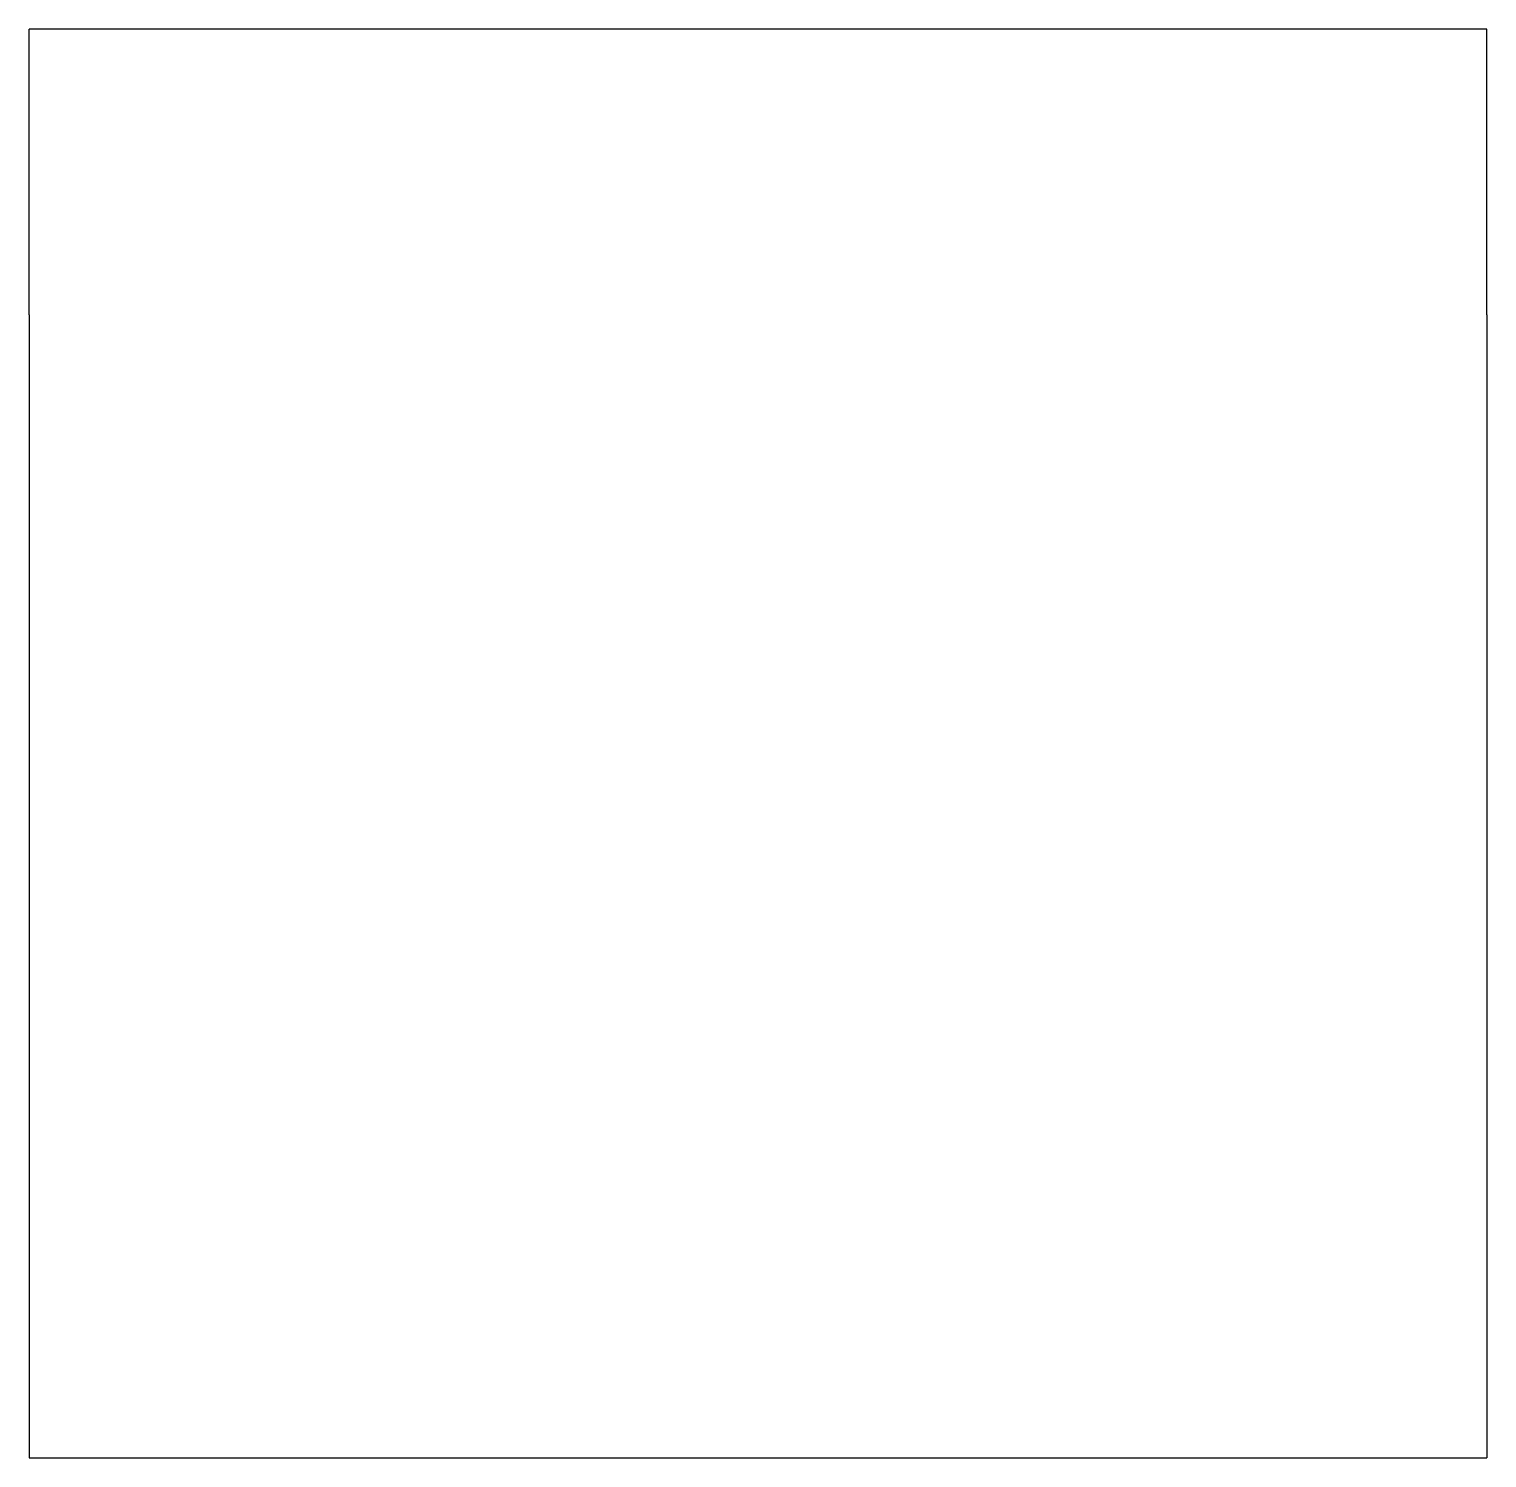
# Model space of a CAD drawing. Header units: millimetres. Extents: x 28.7 to 79.7, y -18.4 to 31.6.
import ezdxf

# ---------------------------------------------------------------- set-up
doc = ezdxf.new("R2010")
doc.units = ezdxf.units.MM
doc.layers.add('outline', color=3, linetype='Continuous')

msp = doc.modelspace()

# ---------------------------------------------------------------- linework, layer by layer
at = {"layer": 'outline'}
for p, q in [((28.68, 21.553), (28.68, 31.553)), ((79.68, 31.553), (28.68, 31.553)), ((79.68, 21.553), (79.68, 31.553)), ((28.68, 21.553), (28.68, -18.447)), ((79.68, 21.553), (79.68, -18.447)), ((28.68, -18.447), (79.68, -18.447))]:
    msp.add_line(p, q, dxfattribs=at)

doc.saveas('drawing.dxf')
